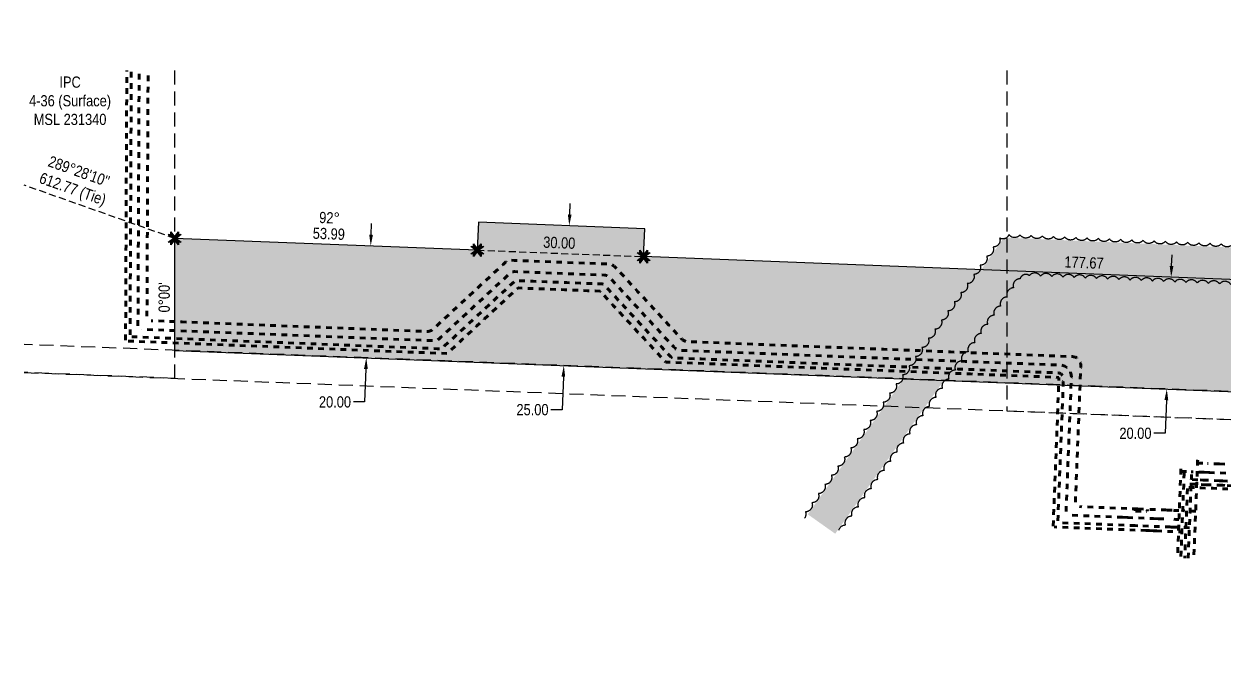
# Model space of a CAD drawing. Extents: x 394065 to 397005, y 6163231 to 6166623.
# Drawn here: x 394065 to 395138, y 6163251 to 6163823 of the extents above; entities that cross this region are included whole.
import ezdxf
from ezdxf.enums import TextEntityAlignment as Align

# ---------------------------------------------------------------- set-up
doc = ezdxf.new("R2010")
doc.units = 0
doc.header["$LTSCALE"] = 5
doc.header["$PDSIZE"] = 0.5
for name, pattern in [('0', [1, 1, 0]), ('foc-ACCESSROAD', [3.75, 2.5, -1.25]), ('foc-FLOWLINE', [3.75, 2.5, -1.25]), ('foc-PROPOSED-HP', [2, 1, -1]), ('foc-TIELINE', [1.875, 1.25, -0.625]), ('foc-TRAV', [1.875, 1.25, -0.625])]:
    doc.linetypes.add(name, pattern=pattern)
doc.layers.get('Defpoints').update_dxf_attribs({"color": 9})
for name, color, linetype in [('AS-ROADS', 254, 'Continuous'), ('C-EZE', 13, 'foc-FLOWLINE'), ('C-WS', 13, 'foc-ACCESSROAD'), ('L-BD', 7, 'Continuous'), ('L-MON', 1, 'Continuous'), ('L-TIE', 7, 'foc-TIELINE'), ('L-TIE-T', 7, 'Continuous'), ('P-PROPOSED', 10, 'Continuous'), ('P-PROPOSED-H', 21, 'Continuous'), ('P-TRAV', 4, 'foc-TRAV'), ('P-TXT', 4, 'Continuous'), ('T-BUSH', 110, '0')]:
    doc.layers.add(name, color=color, linetype=linetype)
doc.layers.add('C-WS-T', color=13, linetype='Continuous', lineweight=9)
doc.layers.add('PROPOSED HP', color=240, linetype='foc-PROPOSED-HP', lineweight=60)
doc.styles.add('80CG', font='ARIALN.TTF', dxfattribs={"height": 10})
doc.styles.add('80L', font='ARIALN.TTF', dxfattribs={"height": 10})
doc.dimstyles.new('Compass 5 000', dxfattribs={"dimscale": 5, "dimtxt": 9, "dimasz": 2, "dimexe": 0.2, "dimexo": 0.0625, "dimgap": 0.5, "dimtad": 0, "dimtih": 1, "dimtoh": 1, "dimzin": 0, "dimdsep": 46, "dimtxsty": '80CG', "dimcen": 0.1, "dimse1": 1, "dimse2": 1, "dimclrd": 256, "dimclrt": 256, "dimaunit": 1, "dimadec": 4, "dimazin": 0, "dimtfac": 0.06, "dimtofl": 0, "dimtmove": 0, "dimatfit": 1, "dimfxl": 0.2, "dimtolj": 1, "dimtzin": 0, "dimlwd": -1, "dimarcsym": 0})

# ---------------------------------------------------------------- blocks, each defined once
blk = doc.blocks.new('TEMP')
h = blk.add_hatch(color=255)
h.dxf.hatch_style = 1
h.paths.add_polyline_path([(0, 0.25), (-0.67, 1.15), (-0.67, 0.67), (-1.15, 0.67), (-0.25, 0), (-1.15, -0.67), (-0.67, -0.67), (-0.67, -1.15), (0, -0.25), (0.67, -1.15), (0.67, -0.67), (1.15, -0.67), (0.25, 0), (1.15, 0.67), (0.67, 0.67), (0.67, 1.15)])
h.paths.add_polyline_path([(0.57, 0.85), (0.57, 0.57), (0.85, 0.57), (0.08, 0), (0.85, -0.57), (0.57, -0.57), (0.57, -0.85), (0, -0.08), (-0.57, -0.85), (-0.57, -0.57), (-0.85, -0.57), (-0.08, 0), (-0.85, 0.57), (-0.57, 0.57), (-0.57, 0.85), (0, 0.08)], flags=16)
h = blk.add_hatch(color=1)
h.dxf.hatch_style = 1
h.paths.add_polyline_path([(0, 0.08), (-0.57, 0.85), (-0.57, 0.57), (-0.85, 0.57), (-0.08, 0), (-0.85, -0.57), (-0.57, -0.57), (-0.57, -0.85), (0, -0.08), (0.57, -0.85), (0.57, -0.57), (0.85, -0.57), (0.08, 0), (0.85, 0.57), (0.57, 0.57), (0.57, 0.85)])
at = {"color": 1}
for p, q in [((-0.08, 0), (0.08, 0)), ((0, 0.08), (0, -0.08))]:
    blk.add_line(p, q, dxfattribs=at)
at = {"color": 255, "flags": 128}
blk.add_lwpolyline([(-0.25, 0), (-1.15, 0.67), (-0.67, 0.67), (-0.67, 1.15), (0, 0.25), (0.67, 1.15), (0.67, 0.67), (1.15, 0.67), (0.25, 0), (1.15, -0.67), (0.67, -0.67), (0.67, -1.15), (0, -0.25), (-0.67, -1.15), (-0.67, -0.67), (-1.15, -0.67)], close=True, dxfattribs=at)
at = {"color": 1, "flags": 128}
blk.add_lwpolyline([(-0.08, 0), (-0.85, 0.57), (-0.57, 0.57), (-0.57, 0.85), (0, 0.08), (0.57, 0.85), (0.57, 0.57), (0.85, 0.57), (0.08, 0), (0.85, -0.57), (0.57, -0.57), (0.57, -0.85), (0, -0.08), (-0.57, -0.85), (-0.57, -0.57), (-0.85, -0.57)], close=True, dxfattribs=at)
blk = doc.blocks.new('*D509')
at = {"layer": 'Defpoints', "color": 0, "transparency": 16777216}
for p in [(394540.7, 6163643.4), (394535.8, 6163518.5), (394547.6, 6163518.1)]:
    blk.add_point(p, dxfattribs=at)
at = {"layer": 'P-TXT', "transparency": 16777216}
for p, q in [((394552.8, 6163652.9), (394553.2, 6163662.9)), ((394547.2, 6163508.1), (394546, 6163478.6)), ((394546, 6163478.6), (394536, 6163478.6))]:
    blk.add_line(p, q, dxfattribs=at)
for points in [[(394551.2, 6163653), (394554.5, 6163652.9), (394552.4, 6163643)], [(394545.5, 6163508.2), (394548.8, 6163508), (394547.6, 6163518.1)]]:
    blk.add_solid(points, dxfattribs=at)
at = {"layer": 'P-TXT', "transparency": 16777216, "insert": (394519.6, 6163478.6), "char_height": 10, "attachment_point": 5, "style": '80CG'}
blk.add_mtext('\\A1;25.00', dxfattribs=at)
blk = doc.blocks.new('*D510')
at = {"layer": 'Defpoints', "color": 0, "transparency": 16777216}
for p in [(394382.7, 6163624.6), (394371.2, 6163525), (394378.8, 6163524.7)]:
    blk.add_point(p, dxfattribs=at)
at = {"layer": 'P-TXT', "transparency": 16777216}
for p, q in [((394375.5, 6163634.8), (394375.9, 6163644.8)), ((394370.8, 6163515), (394369.6, 6163485.5)), ((394369.6, 6163485.5), (394359.6, 6163485.5))]:
    blk.add_line(p, q, dxfattribs=at)
for points in [[(394373.8, 6163634.9), (394377.1, 6163634.8), (394375.1, 6163624.9)], [(394369.1, 6163515), (394372.5, 6163514.9), (394371.2, 6163525)]]:
    blk.add_solid(points, dxfattribs=at)
at = {"layer": 'P-TXT', "transparency": 16777216, "insert": (394343.2, 6163485.5), "char_height": 10, "attachment_point": 5, "style": '80CG'}
blk.add_mtext('\\A1;20.00', dxfattribs=at)
blk = doc.blocks.new('*D511')
at = {"layer": 'Defpoints', "color": 0, "transparency": 16777216}
for p in [(395080, 6163597.4), (395090, 6163597), (395076.1, 6163497.5)]:
    blk.add_point(p, dxfattribs=at)
at = {"layer": 'P-TXT', "transparency": 16777216}
for p, q in [((395090.4, 6163607), (395090.8, 6163617)), ((395085.7, 6163487.1), (395084.5, 6163457.5)), ((395084.5, 6163457.5), (395074.5, 6163457.5))]:
    blk.add_line(p, q, dxfattribs=at)
for points in [[(395088.7, 6163607), (395092, 6163606.9), (395090, 6163597)], [(395084, 6163487.2), (395087.4, 6163487), (395086.1, 6163497.1)]]:
    blk.add_solid(points, dxfattribs=at)
at = {"layer": 'P-TXT', "transparency": 16777216, "insert": (395058.1, 6163457.5), "char_height": 10, "attachment_point": 5, "style": '80CG'}
blk.add_mtext('\\A1;20.00', dxfattribs=at)

msp = doc.modelspace()

# ---------------------------------------------------------------- hatches: boundary and pattern name
at = {"layer": 'P-PROPOSED-H'}
h = msp.add_hatch(color=256, dxfattribs=at)
h.dxf.hatch_style = 1
h.paths.add_polyline_path([(394200.018, 6163631.681), (394200.018, 6163531.64), (396593.574, 6163438.279), (396597.582, 6163538.162), (396598.785, 6163568.127), (396872.388, 6163557.455), (396877.045, 6163682.379), (396882.257, 6163822.212), (396857.283, 6163823.143), (396851.14, 6163658.324), (396502.869, 6163671.908), (396497.658, 6163542.06), (396319.697, 6163549.001), (396320.866, 6163578.968), (396146.062, 6163585.786), (396144.893, 6163555.82), (395681.669, 6163573.888), (395682.838, 6163603.854), (395508.034, 6163610.673), (395506.865, 6163580.706), (394618.832, 6163615.345), (394619.806, 6163640.326), (394471.303, 6163646.118), (394470.329, 6163621.137)])

# ---------------------------------------------------------------- linework, layer by layer
at = {"layer": 'AS-ROADS', "const_width": 30, "flags": 128}
msp.add_lwpolyline([(395873.015, 6163576.445), (394948.2, 6163617.063), (394777.724, 6163376.481)], dxfattribs=at)
at = {"layer": 'C-EZE', "flags": 128}
msp.add_lwpolyline([(394065.474, 6163511.878), (396866.617, 6163402.62), (396867.547, 6163427.592), (394065.474, 6163536.888)], dxfattribs=at)
at = {"layer": 'C-WS'}
for points in [[(394200.018, 6163781.537), (394200.018, 6163506.63), (394065.474, 6163511.878)], [(394943.337, 6163781.537), (394943.337, 6163477.637), (395666.904, 6163449.407), (395666.904, 6163449.414), (395679.915, 6163781.537)], [(394065.474, 6163511.879), (395412.209, 6163459.348), (395667.264, 6163449.393), (396592.571, 6163413.294), (396667.378, 6163410.386), (396660.976, 6163250.564)]]:
    msp.add_lwpolyline(points, dxfattribs=at)
at = {"layer": 'L-TIE', "flags": 128}
msp.add_lwpolyline([(394200.018, 6163631.681), (394065.474, 6163679.245)], dxfattribs=at)
at = {"layer": 'P-PROPOSED', "flags": 128}
msp.add_lwpolyline([(394200.018, 6163631.681), (394200.018, 6163531.64), (396593.574, 6163438.279), (396597.582, 6163538.162), (396598.785, 6163568.127), (396872.388, 6163557.455), (396877.045, 6163682.379), (396882.257, 6163822.212), (396857.283, 6163823.143), (396851.14, 6163658.324), (396502.869, 6163671.908), (396497.658, 6163542.06), (396319.697, 6163549.001), (396320.866, 6163578.968), (396146.062, 6163585.786), (396144.893, 6163555.82), (395681.669, 6163573.888), (395682.838, 6163603.854), (395508.034, 6163610.673), (395506.865, 6163580.706), (394618.832, 6163615.345), (394619.806, 6163640.326), (394471.303, 6163646.118), (394470.329, 6163621.137)], close=True, dxfattribs=at)
at = {"layer": 'P-TRAV', "flags": 128}
msp.add_lwpolyline([(394470.329, 6163621.137), (394618.832, 6163615.345)], dxfattribs=at)
at = {"layer": 'PROPOSED HP', "flags": 128}
for points in [[(394156.168, 6163540.743), (394157.277, 6163781.733)], [(394160.189, 6163545.351), (394160.349, 6163580.137), (394160.509, 6163614.923), (394160.669, 6163649.709), (394160.829, 6163684.495), (394160.989, 6163719.281), (394161.15, 6163754.067), (394161.277, 6163781.715)], [(394167.227, 6163553.606), (394167.375, 6163585.774), (394167.523, 6163617.942), (394167.671, 6163650.11), (394167.819, 6163682.278), (394167.967, 6163714.447), (394168.115, 6163746.615), (394168.263, 6163778.783), (394168.277, 6163781.683)], [(394175.266, 6163562.061), (394175.42, 6163595.448), (394175.574, 6163628.835), (394175.727, 6163662.222), (394175.881, 6163695.609), (394176.034, 6163728.996), (394176.188, 6163762.384), (394176.277, 6163781.646)], [(394984.647, 6163374.68), (394989.797, 6163506.703), (394989.796, 6163506.769), (394989.79, 6163506.837), (394989.777, 6163506.906), (394989.758, 6163506.975), (394989.731, 6163507.043), (394989.698, 6163507.11), (394989.657, 6163507.173), (394989.611, 6163507.233), (394989.558, 6163507.288), (394989.5, 6163507.337), (394989.439, 6163507.38), (394989.374, 6163507.416), (394989.308, 6163507.445), (394989.24, 6163507.467), (394989.173, 6163507.483), (394989.106, 6163507.492), (394976.645, 6163507.979), (394943.558, 6163509.27), (394910.47, 6163510.56), (394877.382, 6163511.851), (394844.295, 6163513.141), (394811.207, 6163514.432), (394778.119, 6163515.722), (394745.032, 6163517.013), (394711.944, 6163518.303), (394678.856, 6163519.594), (394645.769, 6163520.884), (394638.823, 6163521.157), (394638.751, 6163521.169), (394638.68, 6163521.187), (394638.611, 6163521.213), (394638.544, 6163521.244), (394638.481, 6163521.282), (394638.422, 6163521.326), (394638.368, 6163521.374), (394635.709, 6163524.248), (394630.215, 6163530.188), (394624.721, 6163536.127), (394619.228, 6163542.067), (394613.734, 6163548.006), (394608.241, 6163553.946), (394602.747, 6163559.885), (394597.254, 6163565.825), (394591.76, 6163571.764), (394586.266, 6163577.704), (394580.773, 6163583.643), (394580.155, 6163584.307), (394580.1, 6163584.353), (394580.039, 6163584.395), (394579.974, 6163584.43), (394579.907, 6163584.46), (394579.837, 6163584.482), (394579.765, 6163584.498), (394579.694, 6163584.507), (394575.656, 6163584.665), (394568.788, 6163584.933), (394561.92, 6163585.201), (394555.052, 6163585.469), (394548.184, 6163585.737), (394541.316, 6163586.005), (394534.448, 6163586.273), (394527.58, 6163586.54), (394520.712, 6163586.808), (394513.844, 6163587.076), (394506.976, 6163587.344), (394506.896, 6163587.343), (394506.815, 6163587.334), (394506.736, 6163587.316), (394506.658, 6163587.289), (394506.584, 6163587.255), (394506.514, 6163587.213), (394506.449, 6163587.164), (394502.977, 6163583.954), (394496.375, 6163577.847), (394489.773, 6163571.741), (394483.171, 6163565.635), (394476.569, 6163559.529), (394469.967, 6163553.423), (394463.366, 6163547.316), (394456.764, 6163541.21), (394450.162, 6163535.104), (394443.56, 6163528.998), (394443.499, 6163528.947), (394443.431, 6163528.902), (394443.359, 6163528.863), (394443.283, 6163528.833), (394443.204, 6163528.811), (394443.123, 6163528.797), (394443.043, 6163528.792), (394427.331, 6163529.404), (394397.286, 6163530.576), (394367.241, 6163531.748), (394337.196, 6163532.92), (394307.151, 6163534.092), (394277.106, 6163535.264), (394247.061, 6163536.435), (394217.016, 6163537.607), (394186.971, 6163538.779), (394156.926, 6163539.951)], [(394204.812, 6163557.098), (394204.812, 6163557.098), (394204.812, 6163557.098), (394204.812, 6163557.098), (394204.812, 6163557.098)], [(394205.192, 6163557.083), (394205.192, 6163557.083), (394205.573, 6163557.068), (394205.573, 6163557.068), (394206.43, 6163557.035), (394206.684, 6163557.025)], [(394831.26, 6163532.664), (394831.26, 6163532.664), (394831.26, 6163532.664), (394831.26, 6163532.664), (394831.26, 6163532.664)], [(394831.641, 6163532.649), (394831.641, 6163532.649), (394832.022, 6163532.634), (394832.022, 6163532.634), (394832.879, 6163532.601), (394833.133, 6163532.591)], [(395135.467, 6163415.071), (395135.517, 6163415.069), (395135.567, 6163415.067), (395135.616, 6163415.065), (395135.666, 6163415.063), (395135.716, 6163415.061), (395135.766, 6163415.059), (395135.816, 6163415.057), (395135.865, 6163415.055), (395135.915, 6163415.053), (395135.965, 6163415.051), (395136.015, 6163415.049), (395139.934, 6163414.896), (395144.495, 6163414.719), (395149.055, 6163414.541), (395153.616, 6163414.363), (395158.176, 6163414.185), (395162.737, 6163414.007), (395167.298, 6163413.829), (395171.858, 6163413.651), (395176.419, 6163413.473), (395180.979, 6163413.295), (395185.54, 6163413.118), (395186.998, 6163413.061), (395187.222, 6163413.052), (395187.446, 6163413.043), (395187.67, 6163413.034), (395187.895, 6163413.026), (395188.119, 6163413.017), (395188.343, 6163413.008), (395188.567, 6163413), (395188.791, 6163412.991), (395189.016, 6163412.982), (395189.24, 6163412.973), (395189.591, 6163412.966), (395190.042, 6163412.991), (395190.494, 6163413.057), (395190.941, 6163413.165), (395191.379, 6163413.313), (395191.8, 6163413.499), (395192.201, 6163413.723), (395192.577, 6163413.978), (395192.924, 6163414.263), (395193.244, 6163414.576), (395193.538, 6163414.92), (395193.803, 6163415.293), (395194.035, 6163415.691), (395194.23, 6163416.109), (395194.386, 6163416.543), (395194.502, 6163416.986), (395194.576, 6163417.433), (395194.61, 6163417.864), (395194.619, 6163418.088), (395194.628, 6163418.312), (395194.636, 6163418.536), (395194.645, 6163418.76), (395194.654, 6163418.985), (395194.663, 6163419.209), (395194.671, 6163419.433), (395194.68, 6163419.657), (395194.689, 6163419.881), (395194.698, 6163420.106), (395194.706, 6163420.33), (395194.985, 6163427.467), (395195.284, 6163435.134), (395195.583, 6163442.8), (395195.882, 6163450.467), (395196.181, 6163458.134), (395196.48, 6163465.8), (395196.779, 6163473.467), (395197.078, 6163481.133), (395197.377, 6163488.8), (395197.676, 6163496.466), (395197.975, 6163504.133), (395198.046, 6163505.945), (395198.054, 6163506.169), (395198.063, 6163506.394), (395198.072, 6163506.618), (395198.081, 6163506.842), (395198.089, 6163507.066), (395198.098, 6163507.29), (395198.107, 6163507.515), (395198.116, 6163507.739), (395198.124, 6163507.963), (395198.133, 6163508.187), (395198.154, 6163508.534), (395198.21, 6163508.955), (395198.305, 6163509.383), (395198.441, 6163509.811), (395198.617, 6163510.234), (395198.836, 6163510.647), (395199.095, 6163511.044), (395199.392, 6163511.417), (395199.726, 6163511.763), (395200.09, 6163512.076), (395200.481, 6163512.352), (395200.893, 6163512.588), (395201.319, 6163512.783), (395201.754, 6163512.935), (395202.192, 6163513.045), (395202.626, 6163513.115), (395203.053, 6163513.146), (395203.442, 6163513.144), (395203.667, 6163513.135), (395203.891, 6163513.126), (395204.115, 6163513.118), (395204.339, 6163513.109), (395204.563, 6163513.1), (395204.788, 6163513.091), (395205.012, 6163513.083), (395205.236, 6163513.074), (395205.46, 6163513.065), (395205.684, 6163513.056), (395205.909, 6163513.048), (395437.854, 6163504.001), (395440.352, 6163503.903)], [(395105.755, 6163409.224), (395116.675, 6163408.798), (395127.595, 6163408.372), (395138.515, 6163407.946), (395149.435, 6163407.52), (395160.355, 6163407.095), (395171.275, 6163406.669), (395182.195, 6163406.243), (395193.115, 6163405.817), (395200.036, 6163405.548), (395200.159, 6163405.554), (395200.286, 6163405.575), (395200.413, 6163405.612), (395200.537, 6163405.664), (395200.657, 6163405.731), (395200.769, 6163405.814), (395200.871, 6163405.91), (395200.959, 6163406.017), (395201.033, 6163406.133), (395201.092, 6163406.254), (395201.135, 6163406.378), (395201.163, 6163406.502), (395201.177, 6163406.624), (395201.54, 6163415.927), (395201.984, 6163427.316), (395202.428, 6163438.706), (395202.873, 6163450.095), (395203.317, 6163461.484), (395203.761, 6163472.874), (395204.205, 6163484.263), (395204.65, 6163495.653), (395205.013, 6163504.955), (395205.026, 6163505.077), (395205.054, 6163505.202), (395205.097, 6163505.326), (395205.156, 6163505.447), (395205.23, 6163505.562), (395205.319, 6163505.67), (395205.42, 6163505.765), (395205.532, 6163505.848), (395205.652, 6163505.916), (395205.777, 6163505.968), (395205.904, 6163506.004), (395206.03, 6163506.025), (395206.154, 6163506.032), (395224.595, 6163505.313), (395253.811, 6163504.174), (395283.027, 6163503.034), (395312.243, 6163501.895), (395341.459, 6163500.755), (395370.675, 6163499.616), (395399.891, 6163498.476), (395429.107, 6163497.337), (395458.323, 6163496.197)], [(395098.75, 6163425.764), (395098.721, 6163425.034), (395098.602, 6163421.989), (395097.045, 6163382.067), (395096.926, 6163379.021), (395095.641, 6163346.078)], [(395113.675, 6163433.824), (395113.636, 6163432.84), (395113.49, 6163429.033), (395113.336, 6163425.101), (395113.183, 6163421.168), (395113.03, 6163417.236), (395112.876, 6163413.304), (395112.723, 6163409.372), (395112.569, 6163405.44), (395112.416, 6163401.508), (395112.263, 6163397.576), (395112.109, 6163393.643), (395111.962, 6163389.857), (395111.947, 6163389.475), (395111.932, 6163389.092), (395111.917, 6163388.71), (395111.902, 6163388.328), (395111.887, 6163387.945), (395111.872, 6163387.563), (395111.857, 6163387.181), (395111.842, 6163386.799), (395111.827, 6163386.416), (395111.744, 6163384.286), (395110.898, 6163362.594), (395110.243, 6163345.786)], [(395118.199, 6163430.756), (395116.432, 6163430.824), (395114.818, 6163430.887), (395113.562, 6163430.936)], [(395133.094, 6163430.175), (395132.174, 6163430.21), (395125.004, 6163430.49), (395122.506, 6163430.588)], [(395133.11, 6163430.174), (395138.059, 6163429.981)], [(395101.622, 6163422.392), (395101.601, 6163421.852), (395101.531, 6163420.067), (395101.462, 6163418.282), (395101.392, 6163416.497), (395101.322, 6163414.712), (395101.253, 6163412.926), (395101.249, 6163412.837), (395101.246, 6163412.748), (395101.242, 6163412.658), (395101.239, 6163412.569), (395101.235, 6163412.48), (395101.232, 6163412.39), (395101.228, 6163412.301), (395101.225, 6163412.212), (395101.221, 6163412.122), (395101.218, 6163412.033), (395101.214, 6163411.943), (395101.173, 6163410.872), (395101.033, 6163407.295), (395100.893, 6163403.718), (395100.754, 6163400.141), (395100.614, 6163396.563), (395100.475, 6163392.986), (395100.335, 6163389.409), (395100.196, 6163385.832), (395100.056, 6163382.254), (395099.917, 6163378.677), (395099.777, 6163375.1), (395099.638, 6163371.523), (395099.575, 6163369.909), (395099.571, 6163369.819), (395099.568, 6163369.73), (395099.564, 6163369.641), (395099.561, 6163369.551), (395099.557, 6163369.462), (395099.554, 6163369.373), (395099.55, 6163369.283), (395099.547, 6163369.194), (395099.543, 6163369.105), (395099.54, 6163369.015), (395099.536, 6163368.926), (395098.933, 6163353.443), (395098.643, 6163346.018)], [(395103.552, 6163423.321), (395101.786, 6163423.39), (395099.738, 6163423.469), (395098.662, 6163423.511)], [(395101.622, 6163422.408), (395101.631, 6163422.63)], [(395105.241, 6163345.886), (395105.278, 6163346.825), (395105.972, 6163364.611), (395106.274, 6163372.373), (395106.28, 6163372.523), (395106.286, 6163372.674), (395106.292, 6163372.825), (395106.298, 6163372.976), (395106.304, 6163373.127), (395106.31, 6163373.277), (395106.316, 6163373.428), (395106.321, 6163373.579), (395106.327, 6163373.73), (395106.333, 6163373.88), (395106.339, 6163374.031), (395106.447, 6163376.805), (395106.584, 6163380.3), (395106.72, 6163383.796), (395106.856, 6163387.291), (395106.993, 6163390.786), (395107.129, 6163394.282), (395107.265, 6163397.777), (395107.402, 6163401.273), (395107.538, 6163404.768), (395107.674, 6163408.263), (395107.811, 6163411.759), (395107.948, 6163415.254), (395108.018, 6163417.031), (395108.197, 6163421.579), (395108.219, 6163422.134)], [(395119.571, 6163422.696), (395118.841, 6163422.724), (395110.358, 6163423.055), (395107.859, 6163423.153)], [(395113.766, 6163415.917), (395111.999, 6163415.986), (395108.611, 6163416.118), (395107.983, 6163416.143)], [(395108.219, 6163422.15), (395108.227, 6163422.357)], [(395118.972, 6163415.714), (395118.417, 6163415.736), (395115.919, 6163415.833)], [(395121.082, 6163415.632), (395118.988, 6163415.713)], [(395119.587, 6163422.695), (395123.775, 6163422.532)], [(395133.341, 6163415.154), (395132.786, 6163415.175), (395121.653, 6163415.609), (395121.098, 6163415.631)], [(395123.791, 6163422.531), (395124.521, 6163422.503), (395138.871, 6163421.943), (395139.601, 6163421.915)], [(395135.451, 6163415.071), (395133.357, 6163415.153)], [(395121.812, 6163411.6), (395121.272, 6163411.621), (395101.994, 6163412.373)], [(395104.568, 6163408.127), (395103.756, 6163387.303), (395102.944, 6163366.48), (395102.143, 6163345.948)], [(395123.985, 6163411.515), (395121.828, 6163411.6)], [(395135.792, 6163411.055), (395135.253, 6163411.076), (395124.541, 6163411.494), (395124.001, 6163411.515)], [(395137.966, 6163410.97), (395135.808, 6163411.054)], [(395046.656, 6163382.507), (395045.926, 6163382.536), (394999.084, 6163384.363)], [(395060.28, 6163389.982), (395059.296, 6163390.02), (395008.151, 6163392.015)], [(395046.672, 6163382.507), (395050.86, 6163382.343)], [(395050.876, 6163382.343), (395051.606, 6163382.314), (395073.477, 6163381.461), (395074.207, 6163381.433)], [(395057.725, 6163388.621), (395057.714, 6163388.34)], [(395057.766, 6163389.664), (395057.725, 6163388.632)], [(395057.766, 6163389.675), (395057.777, 6163389.956)], [(395058.084, 6163388.056), (395068.316, 6163387.657)], [(395060.296, 6163389.981), (395066.26, 6163389.749)], [(395085.982, 6163388.979), (395084.998, 6163389.018), (395067.26, 6163389.71), (395066.276, 6163389.748)], [(395068.718, 6163388.192), (395068.707, 6163387.911)], [(395068.758, 6163389.235), (395068.718, 6163388.203)], [(395068.759, 6163389.246), (395068.77, 6163389.527)], [(395074.223, 6163381.432), (395078.411, 6163381.269)], [(395085.998, 6163388.979), (395091.962, 6163388.746)], [(395091.978, 6163388.746), (395092.962, 6163388.707), (395099.834, 6163388.439), (395102.332, 6163388.342)], [(395107.716, 6163388.132), (395109.482, 6163388.063), (395110.542, 6163388.021), (395111.888, 6163387.969)], [(395067.953, 6163370.668), (395067.414, 6163370.689), (394985.379, 6163373.889)], [(395057.978, 6163375.06), (395057.423, 6163375.082), (394990.293, 6163377.7)], [(395060.088, 6163374.978), (395057.994, 6163375.06)], [(395089.704, 6163373.823), (395089.149, 6163373.844), (395060.659, 6163374.956), (395060.104, 6163374.977)], [(395078.427, 6163381.268), (395079.157, 6163381.24), (395085.562, 6163380.99), (395088.06, 6163380.892)], [(395091.814, 6163373.741), (395089.72, 6163373.822)], [(395091.83, 6163373.74), (395092.385, 6163373.718), (395096.144, 6163373.572), (395098.642, 6163373.474)], [(395096.986, 6163380.544), (395095.909, 6163380.586), (395094.134, 6163380.655), (395092.367, 6163380.724)], [(395106.306, 6163373.175), (395105.678, 6163373.2), (395102.562, 6163373.321), (395100.795, 6163373.39)], [(395070.126, 6163370.583), (395067.969, 6163370.668)], [(395074.448, 6163370.415), (395073.909, 6163370.436), (395070.682, 6163370.562), (395070.142, 6163370.583)], [(395076.622, 6163370.33), (395074.464, 6163370.414)], [(395076.638, 6163370.329), (395077.177, 6163370.308), (395098.795, 6163369.465)]]:
    msp.add_lwpolyline(points, dxfattribs=at)
for points in [[(395004.492, 6163395.971), (395004.879, 6163405.876), (395005.265, 6163415.78), (395005.651, 6163425.685), (395006.038, 6163435.59), (395006.424, 6163445.495), (395006.81, 6163455.4), (395007.197, 6163465.305), (395007.583, 6163475.21), (395007.969, 6163485.115), (395008.356, 6163495.02), (395008.742, 6163504.925), (395009.128, 6163514.829), (395009.166, 6163515.788), (395009.174, 6163515.995), (395009.182, 6163516.202), (395009.19, 6163516.409), (395009.198, 6163516.616), (395009.206, 6163516.823), (395009.214, 6163517.029), (395009.222, 6163517.236), (395009.23, 6163517.443), (395009.238, 6163517.65), (395009.246, 6163517.857), (395009.254, 6163518.064), (395009.258, 6163518.618), (395009.214, 6163519.243), (395009.117, 6163519.868), (395008.968, 6163520.487), (395008.767, 6163521.093), (395008.516, 6163521.68), (395008.218, 6163522.242), (395007.876, 6163522.773), (395007.497, 6163523.269), (395007.083, 6163523.727), (395006.629, 6163524.153), (395006.137, 6163524.546), (395005.609, 6163524.898), (395005.051, 6163525.208), (395004.468, 6163525.469), (395003.866, 6163525.681), (395003.253, 6163525.84), (395002.634, 6163525.948), (395002.016, 6163526.003), (395001.758, 6163526.014), (395001.551, 6163526.022), (395001.344, 6163526.03), (395001.137, 6163526.038), (395000.93, 6163526.046), (395000.723, 6163526.054), (395000.517, 6163526.062), (395000.31, 6163526.07), (395000.103, 6163526.079), (394999.896, 6163526.087), (394999.689, 6163526.095), (394999.482, 6163526.103), (394977.109, 6163526.975), (394949.053, 6163528.07), (394920.997, 6163529.164), (394892.94, 6163530.258), (394864.884, 6163531.353), (394836.828, 6163532.447), (394808.772, 6163533.541), (394780.715, 6163534.635), (394752.659, 6163535.73), (394724.603, 6163536.824), (394696.546, 6163537.918), (394668.49, 6163539.013), (394660.44, 6163539.327), (394660.233, 6163539.335), (394660.026, 6163539.343), (394659.82, 6163539.351), (394659.613, 6163539.359), (394659.406, 6163539.367), (394659.199, 6163539.375), (394658.992, 6163539.383), (394658.785, 6163539.391), (394658.579, 6163539.399), (394658.372, 6163539.407), (394658.165, 6163539.415), (394657.695, 6163539.444), (394657.076, 6163539.526), (394656.459, 6163539.66), (394655.851, 6163539.847), (394655.259, 6163540.084), (394654.688, 6163540.371), (394654.145, 6163540.703), (394653.634, 6163541.077), (394653.161, 6163541.487), (394652.772, 6163541.882), (394652.631, 6163542.034), (394652.491, 6163542.186), (394652.35, 6163542.338), (394652.209, 6163542.49), (394652.069, 6163542.642), (394651.928, 6163542.794), (394651.788, 6163542.946), (394651.647, 6163543.098), (394651.507, 6163543.25), (394651.366, 6163543.402), (394651.226, 6163543.554), (394650.735, 6163544.084), (394646.084, 6163549.113), (394641.433, 6163554.141), (394636.781, 6163559.17), (394632.13, 6163564.199), (394627.479, 6163569.228), (394622.827, 6163574.257), (394618.176, 6163579.286), (394613.525, 6163584.315), (394608.874, 6163589.343), (394604.222, 6163594.372), (394599.571, 6163599.401), (394594.92, 6163604.43), (394593.222, 6163606.265, 0.19891237), (394587.925, 6163608.705), (394585.427, 6163608.803), (394503.122, 6163612.013), (394500.624, 6163612.11, 0.19891237), (394495.153, 6163610.09), (394493.318, 6163608.393), (394432.582, 6163552.217), (394430.746, 6163550.519, -0.19891237), (394425.275, 6163548.499), (394422.777, 6163548.596), (394179.056, 6163558.102)], [(394996.157, 6163387.527), (394996.583, 6163398.444), (394997.008, 6163409.361), (394997.434, 6163420.279), (394997.86, 6163431.196), (394998.286, 6163442.113), (394998.712, 6163453.03), (394999.137, 6163463.947), (394999.563, 6163474.864), (394999.989, 6163485.781), (395000.415, 6163496.698), (395000.755, 6163505.425), (395000.764, 6163505.656), (395000.773, 6163505.888), (395000.782, 6163506.119), (395000.791, 6163506.351), (395000.8, 6163506.582), (395000.809, 6163506.813), (395000.818, 6163507.045), (395000.827, 6163507.276), (395000.837, 6163507.508), (395000.846, 6163507.739), (395000.858, 6163508.225), (395000.825, 6163509.098), (395000.712, 6163509.99), (395000.515, 6163510.893), (395000.229, 6163511.794), (394999.852, 6163512.68), (394999.387, 6163513.539), (394998.835, 6163514.356), (394998.203, 6163515.12), (394997.5, 6163515.819), (394996.735, 6163516.444), (394995.921, 6163516.987), (394995.071, 6163517.443), (394994.197, 6163517.81), (394993.313, 6163518.089), (394992.431, 6163518.283), (394991.561, 6163518.395), (394990.99, 6163518.428), (394990.758, 6163518.437), (394990.527, 6163518.446), (394990.295, 6163518.455), (394990.064, 6163518.464), (394989.833, 6163518.473), (394989.601, 6163518.482), (394989.37, 6163518.491), (394989.138, 6163518.5), (394988.907, 6163518.509), (394988.676, 6163518.518), (394968.162, 6163519.318), (394937.121, 6163520.529), (394906.08, 6163521.74), (394875.039, 6163522.95), (394843.998, 6163524.161), (394812.956, 6163525.372), (394781.915, 6163526.583), (394750.874, 6163527.793), (394719.833, 6163529.004), (394688.792, 6163530.215), (394657.751, 6163531.425), (394653.309, 6163531.599), (394653.077, 6163531.608), (394652.846, 6163531.617), (394652.615, 6163531.626), (394652.383, 6163531.635), (394652.152, 6163531.644), (394651.92, 6163531.653), (394651.689, 6163531.662), (394651.458, 6163531.671), (394651.226, 6163531.68), (394650.973, 6163531.69), (394650.42, 6163531.74), (394649.866, 6163531.842), (394649.319, 6163531.997), (394648.787, 6163532.203), (394648.275, 6163532.458), (394647.791, 6163532.759), (394647.341, 6163533.1), (394646.93, 6163533.477), (394646.68, 6163533.741), (394646.523, 6163533.911), (394646.366, 6163534.081), (394646.208, 6163534.251), (394646.051, 6163534.421), (394645.894, 6163534.591), (394645.737, 6163534.761), (394645.579, 6163534.931), (394645.422, 6163535.101), (394645.265, 6163535.271), (394645.108, 6163535.441), (394641.017, 6163539.864), (394635.911, 6163545.384), (394630.806, 6163550.904), (394625.7, 6163556.423), (394620.595, 6163561.943), (394615.489, 6163567.463), (394610.384, 6163572.983), (394605.279, 6163578.503), (394600.173, 6163584.023), (394595.068, 6163589.543), (394589.962, 6163595.062), (394588.265, 6163596.898, 0.19891237), (394584.027, 6163598.85), (394581.529, 6163598.947), (394506.241, 6163601.884), (394503.743, 6163601.981, 0.19891237), (394499.366, 6163600.365), (394497.53, 6163598.668), (394437.944, 6163543.555), (394436.109, 6163541.857, -0.19891237), (394431.732, 6163540.241), (394429.234, 6163540.338), (394170.259, 6163550.439)], [(394988.83, 6163379.282), (394993.684, 6163503.732), (394993.781, 6163506.23, 0.41421356), (394988.903, 6163511.504), (394986.405, 6163511.601), (394957.66, 6163512.723), (394928.914, 6163513.844), (394900.169, 6163514.965), (394871.424, 6163516.086), (394842.678, 6163517.207), (394813.933, 6163518.328), (394785.187, 6163519.45), (394756.442, 6163520.571), (394727.697, 6163521.692), (394698.951, 6163522.813), (394670.206, 6163523.934), (394647.618, 6163524.815), (394647.406, 6163524.824), (394647.194, 6163524.832), (394646.982, 6163524.84), (394646.77, 6163524.848), (394646.558, 6163524.857), (394646.346, 6163524.865), (394646.134, 6163524.873), (394645.922, 6163524.881), (394645.71, 6163524.89), (394645.498, 6163524.898), (394645.286, 6163524.906), (394645.057, 6163524.917), (394644.803, 6163524.947), (394644.55, 6163524.999), (394644.3, 6163525.072), (394644.056, 6163525.167), (394643.821, 6163525.283), (394643.598, 6163525.418), (394643.388, 6163525.571), (394643.194, 6163525.739), (394643.021, 6163525.914), (394642.877, 6163526.07), (394642.733, 6163526.226), (394642.589, 6163526.382), (394642.445, 6163526.537), (394642.301, 6163526.693), (394642.157, 6163526.849), (394642.013, 6163527.005), (394641.869, 6163527.16), (394641.725, 6163527.316), (394641.581, 6163527.472), (394641.437, 6163527.628), (394639.49, 6163529.732), (394634.75, 6163534.858), (394630.009, 6163539.983), (394625.268, 6163545.109), (394620.527, 6163550.235), (394615.786, 6163555.361), (394611.045, 6163560.486), (394606.304, 6163565.612), (394601.564, 6163570.738), (394596.823, 6163575.863), (394592.082, 6163580.989), (394587.341, 6163586.115), (394585.395, 6163588.219), (394585.251, 6163588.375), (394585.106, 6163588.531), (394584.962, 6163588.686), (394584.818, 6163588.842), (394584.674, 6163588.998), (394584.53, 6163589.154), (394584.386, 6163589.309), (394584.242, 6163589.465), (394584.098, 6163589.621), (394583.954, 6163589.777), (394583.81, 6163589.932), (394583.638, 6163590.108), (394583.444, 6163590.276), (394583.234, 6163590.429), (394583.01, 6163590.564), (394582.775, 6163590.68), (394582.532, 6163590.775), (394582.282, 6163590.848), (394582.028, 6163590.9), (394581.775, 6163590.93), (394581.545, 6163590.941), (394581.333, 6163590.949), (394581.121, 6163590.957), (394580.909, 6163590.965), (394580.697, 6163590.974), (394580.485, 6163590.982), (394580.273, 6163590.99), (394580.061, 6163590.998), (394579.849, 6163591.007), (394579.637, 6163591.015), (394579.425, 6163591.023), (394579.213, 6163591.031), (394574.43, 6163591.218), (394568.389, 6163591.454), (394562.348, 6163591.689), (394556.307, 6163591.925), (394550.266, 6163592.161), (394544.225, 6163592.396), (394538.184, 6163592.632), (394532.143, 6163592.867), (394526.102, 6163593.103), (394520.061, 6163593.339), (394514.02, 6163593.574), (394507.979, 6163593.81), (394505.48, 6163593.907, 0.19891237), (394503.292, 6163593.099), (394501.457, 6163591.402), (394441.055, 6163535.535), (394439.219, 6163533.837, -0.19891237), (394437.031, 6163533.029), (394434.533, 6163533.126), (394161.705, 6163543.768)], [(395458.821, 6163499.18), (395202.937, 6163509.16, 0.41421356), (395202.146, 6163508.429), (395198.282, 6163409.38, -0.41421356), (395197.491, 6163408.648), (395138.521, 6163410.948), (395137.982, 6163410.969)]]:
    msp.add_lwpolyline(points, format="xyb", dxfattribs=at)
at = {"layer": 'T-BUSH', "flags": 128}
for points in [[(395483.772, 6163610.906, -0.4781492), (395474.333, 6163611.966, -0.52056705), (395464.347, 6163612.405, -0.52056705), (395454.36, 6163612.843, -0.52056705), (395444.373, 6163613.282, -0.52056705), (395434.386, 6163613.721, -0.52056705), (395424.399, 6163614.159, -0.52056705), (395414.413, 6163614.598, -0.52056705), (395404.426, 6163615.037, -0.52056705), (395394.439, 6163615.475, -0.52056705), (395384.452, 6163615.914, -0.52056705), (395374.466, 6163616.352, -0.52056705), (395364.479, 6163616.791, -0.52056705), (395354.492, 6163617.23, -0.52056705), (395344.505, 6163617.668, -0.52056705), (395334.519, 6163618.107, -0.52056705), (395324.532, 6163618.546, -0.52056705), (395314.545, 6163618.984, -0.52056705), (395304.558, 6163619.423, -0.52056705), (395294.571, 6163619.861, -0.52056705), (395284.585, 6163620.3, -0.52056705), (395274.598, 6163620.739, -0.52056705), (395264.611, 6163621.177, -0.52056705), (395254.624, 6163621.616, -0.52056705), (395244.638, 6163622.055, -0.52056705), (395234.651, 6163622.493, -0.52056705), (395224.664, 6163622.932, -0.52056705), (395214.677, 6163623.37, -0.52056705), (395204.69, 6163623.809, -0.52056705), (395194.704, 6163624.248, -0.52056705), (395184.717, 6163624.686, -0.52056705), (395174.73, 6163625.125, -0.52056705), (395164.743, 6163625.564, -0.52056705), (395154.757, 6163626.002, -0.52056705), (395144.77, 6163626.441, -0.52056705), (395134.783, 6163626.879, -0.52056705), (395124.796, 6163627.318, -0.52056705), (395114.81, 6163627.757, -0.52056705), (395104.823, 6163628.195, -0.52056705), (395094.836, 6163628.634, -0.52056705), (395084.849, 6163629.073, -0.52056705), (395074.862, 6163629.511, -0.52056705), (395064.876, 6163629.95, -0.52056705), (395054.889, 6163630.388, -0.52056705), (395044.902, 6163630.827, -0.52056705), (395034.915, 6163631.266, -0.52056705), (395024.929, 6163631.704, -0.52056705), (395014.942, 6163632.143, -0.52056705), (395004.955, 6163632.582, -0.52056705), (394994.968, 6163633.02, -0.52056705), (394984.982, 6163633.459, -0.52056705), (394974.995, 6163633.897, -0.52056705), (394965.008, 6163634.336, -0.52056705), (394955.021, 6163634.775, -0.52056705), (394945.034, 6163635.213, -0.52056705), (394936.793, 6163632.087, -0.52056705), (394931.013, 6163623.931, -0.52056705), (394925.234, 6163615.774, -0.52056705), (394919.454, 6163607.618, -0.52056705), (394913.675, 6163599.462, -0.52056705), (394907.895, 6163591.305, -0.52056705), (394902.116, 6163583.149, -0.52056705), (394896.336, 6163574.993, -0.52056705), (394890.557, 6163566.837, -0.52056705), (394884.777, 6163558.68, -0.52056705), (394878.998, 6163550.524, -0.52056705), (394873.218, 6163542.368, -0.52056705), (394867.438, 6163534.211, -0.52056705), (394861.659, 6163526.055, -0.52056705), (394855.879, 6163517.899, -0.52056705), (394850.1, 6163509.743, -0.52056705), (394844.32, 6163501.586, -0.52056705), (394838.541, 6163493.43, -0.52056705), (394832.761, 6163485.274, -0.52056705), (394826.982, 6163477.117, -0.52056705), (394821.202, 6163468.961, -0.52056705), (394815.423, 6163460.805, -0.52056705), (394809.643, 6163452.649, -0.52056705), (394803.864, 6163444.492, -0.52056705), (394798.084, 6163436.336, -0.52056705), (394792.305, 6163428.18, -0.52056705), (394786.525, 6163420.023, -0.52056705), (394780.746, 6163411.867, -0.52056705), (394774.966, 6163403.711, -0.52056705), (394769.187, 6163395.554, -0.52056705), (394763.407, 6163387.398, -0.24607632), (394762.622, 6163381.79, -0.24607632)], [(395442.31, 6163577.988, 0.47869546), (395432.807, 6163577.768, 0.52056705), (395422.82, 6163578.207, 0.52056705), (395412.834, 6163578.646, 0.52056705), (395402.847, 6163579.084, 0.52056705), (395392.86, 6163579.523, 0.52056705), (395382.873, 6163579.961, 0.52056705), (395372.887, 6163580.4, 0.52056705), (395362.9, 6163580.839, 0.52056705), (395352.913, 6163581.277, 0.52056705), (395342.926, 6163581.716, 0.52056705), (395332.939, 6163582.155, 0.52056705), (395322.953, 6163582.593, 0.52056705), (395312.966, 6163583.032, 0.52056705), (395302.979, 6163583.47, 0.52056705), (395292.992, 6163583.909, 0.52056705), (395283.006, 6163584.348, 0.52056705), (395273.019, 6163584.786, 0.52056705), (395263.032, 6163585.225, 0.52056705), (395253.045, 6163585.664, 0.52056705), (395243.059, 6163586.102, 0.52056705), (395233.072, 6163586.541, 0.52056705), (395223.085, 6163586.979, 0.52056705), (395213.098, 6163587.418, 0.52056705), (395203.111, 6163587.857, 0.52056705), (395193.125, 6163588.295, 0.52056705), (395183.138, 6163588.734, 0.52056705), (395173.151, 6163589.173, 0.52056705), (395163.164, 6163589.611, 0.52056705), (395153.178, 6163590.05, 0.52056705), (395143.191, 6163590.488, 0.52056705), (395133.204, 6163590.927, 0.52056705), (395123.217, 6163591.366, 0.52056705), (395113.231, 6163591.804, 0.52056705), (395103.244, 6163592.243, 0.52056705), (395093.257, 6163592.682, 0.52056705), (395083.27, 6163593.12, 0.52056705), (395073.283, 6163593.559, 0.52056705), (395063.297, 6163593.997, 0.52056705), (395053.31, 6163594.436, 0.52056705), (395043.323, 6163594.875, 0.52056705), (395033.336, 6163595.313, 0.52056705), (395023.35, 6163595.752, 0.52056705), (395013.363, 6163596.191, 0.52056705), (395003.376, 6163596.629, 0.52056705), (394993.389, 6163597.068, 0.52056705), (394983.402, 6163597.506, 0.52056705), (394973.416, 6163597.945, 0.52056705), (394963.429, 6163598.384, 0.52056705), (394955.03, 6163595.579, 0.52056705), (394949.25, 6163587.423, 0.52056705), (394943.471, 6163579.267, 0.52056705), (394937.691, 6163571.111, 0.52056705), (394931.911, 6163562.954, 0.52056705), (394926.132, 6163554.798, 0.52056705), (394920.352, 6163546.642, 0.52056705), (394914.573, 6163538.485, 0.52056705), (394908.793, 6163530.329, 0.52056705), (394903.014, 6163522.173, 0.52056705), (394897.234, 6163514.017, 0.52056705), (394891.455, 6163505.86, 0.52056705), (394885.675, 6163497.704, 0.52056705), (394879.896, 6163489.548, 0.52056705), (394874.116, 6163481.391, 0.52056705), (394868.337, 6163473.235, 0.52056705), (394862.557, 6163465.079, 0.52056705), (394856.778, 6163456.922, 0.52056705), (394850.998, 6163448.766, 0.52056705), (394845.219, 6163440.61, 0.52056705), (394839.439, 6163432.454, 0.52056705), (394833.66, 6163424.297, 0.52056705), (394827.88, 6163416.141, 0.52056705), (394822.101, 6163407.985, 0.52056705), (394816.321, 6163399.828, 0.52056705), (394810.541, 6163391.672, 0.52056705), (394804.762, 6163383.516, 0.52056705), (394798.982, 6163375.36, 0.33002454), (394793.121, 6163371.069, 0.33002454)]]:
    msp.add_lwpolyline(points, format="xyb", dxfattribs=at)

# ---------------------------------------------------------------- block references
at = {"layer": 'L-MON', "color": 6, "xscale": 4.998199135, "yscale": 4.998199135, "zscale": 4.998199135}
msp.add_blockref('TEMP', (394200.018, 6163631.681), dxfattribs=at)
at = {"layer": 'L-MON', "xscale": 4.998199135, "yscale": 4.998199135, "zscale": 4.998199135}
for p in [(394470.329, 6163621.137), (394618.832, 6163615.345)]:
    msp.add_blockref('TEMP', p, dxfattribs=at)

# ---------------------------------------------------------------- texts
at = {"layer": 'L-BD', "style": '80L'}
for s, p in [('92°', (394338.276, 6163650.047)), ('53.99', (394337.721, 6163635.813)), ('30.00', (394543.536, 6163627.785))]:
    msp.add_text(s, height=9.9964, rotation=357.7663, dxfattribs=at).set_placement(p, align=Align.MIDDLE)
at = {"layer": 'L-BD', "insert": (395012.39, 6163615.039), "char_height": 9.9964, "width": 35.39955, "attachment_point": 2, "rotation": 357.7663, "style": '80L'}
msp.add_mtext('177.67', dxfattribs=at)
at = {"layer": 'L-TIE-T', "insert": (394116.218, 6163696.307), "char_height": 9.9964, "width": 64.49405, "attachment_point": 2, "rotation": 340.5303, "style": '80L'}
msp.add_mtext("289°28'10''\\P612.77 (Tie) ", dxfattribs=at)

# ---------------------------------------------------------------- dimensions: what is measured, and where the dimension line sits
at = {"layer": 'P-TXT'}
for base, p1, p2, angle, text, picture, middle in [((394547.556, 6163518.085), (394540.704, 6163643.411), (394535.833, 6163518.542), 267.766281, '25.00', '*D509', (394519.622, 6163478.55)), ((394371.175, 6163524.964), (394382.661, 6163624.556), (394378.765, 6163524.668), 267.766277, '20.00', '*D510', (394343.244, 6163485.511)), ((395089.973, 6163596.967), (395076.116, 6163497.468), (395080.012, 6163597.356), 87.766276, '20.00', '*D511', (395058.144, 6163457.55))]:
    dim = msp.add_linear_dim(base=base, p1=p1, p2=p2, angle=angle, text=text, dimstyle='Compass 5 000', dxfattribs=at)
    dim.commit()
    dim.dimension.update_dxf_attribs({"geometry": picture, "text_midpoint": middle, "dimtype": 161})

# ---------------------------------------------------------------- next in the draw order: texts
at = {"layer": 'C-WS-T', "insert": (394106.607, 6163754.528), "char_height": 9.99642, "width": 78.96667, "attachment_point": 5, "style": '80CG', "bg_fill": 3, "box_fill_scale": 1.15, "bg_fill_color": 256, "bg_fill_true_color": 256, "bg_fill_transparency": 0}
msp.add_mtext('\\A1;IPC\\P4-36 (Surface)\\PMSL 231340', dxfattribs=at)
at = {"layer": 'L-BD', "insert": (394185.653, 6163578.905), "char_height": 9.9964, "width": 10.20778, "attachment_point": 2, "rotation": 90, "style": '80L', "bg_fill": 3, "box_fill_scale": 1.15, "bg_fill_color": 256, "bg_fill_true_color": 256, "bg_fill_transparency": 0}
msp.add_mtext("0°00'", dxfattribs=at)

doc.saveas('drawing.dxf')
